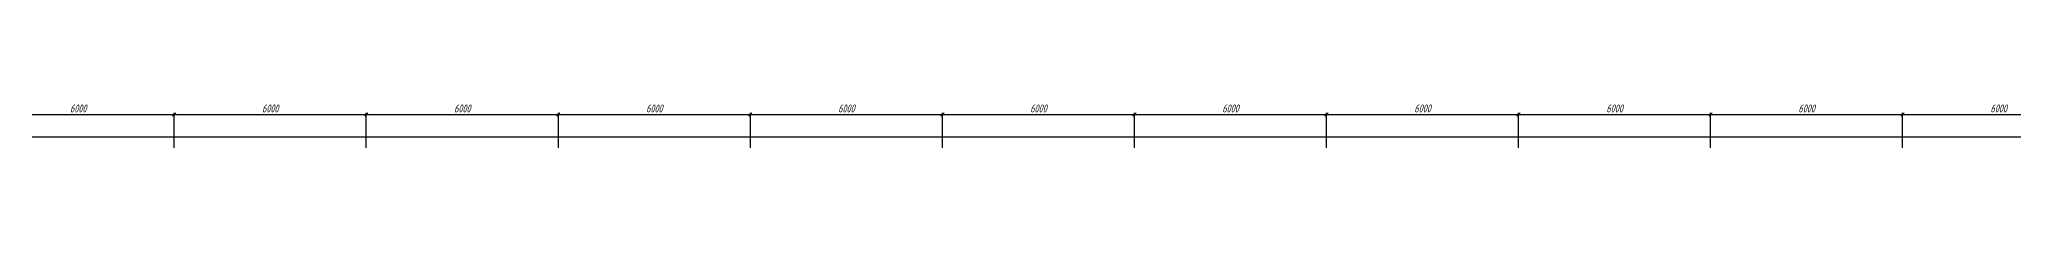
# Model space of a CAD drawing. Header units: millimetres. Extents: x -138350 to 909539, y -253833 to 111767.
# Drawn here: x -76675 to -15001, y -79781 to -78229 of the extents above; entities that cross this region are included whole.
import ezdxf

# ---------------------------------------------------------------- set-up
doc = ezdxf.new("R2010")
doc.units = ezdxf.units.MM
doc.layers.add('_Оси', color=90, linetype='Continuous', lineweight=13)
doc.layers.add('выноска', color=7, linetype='Continuous', lineweight=13)
doc.styles.add('СПДС_размеры', font='spdswin.shx', dxfattribs={"width": 0.8, "oblique": 15})
doc.dimstyles.new('СПДС', dxfattribs={"dimtxt": 2.5, "dimasz": 1, "dimexe": 0.5, "dimexo": 1.5, "dimtad": 1, "dimdec": 0, "dimtxsty": 'СПДС_размеры', "dimblk": 'OBLIQUE', "dimcen": 2.5, "dimdle": 0.5, "dimadec": 8, "dimazin": 0, "dimtfac": 1, "dimtdec": 0, "dimtix": 1, "dimtmove": 0, "dimatfit": 3, "dimfxl": 1, "dimarcsym": 0})

# ---------------------------------------------------------------- blocks, each defined once
blk = doc.blocks.new('_Oblique')
at = {"layer": 'выноска', "color": 0, "lineweight": -2}
blk.add_line((-0.5, -0.5), (0.5, 0.5), dxfattribs=at)
blk = doc.blocks.new('*D215')
at = {"layer": '_Оси', "color": 0, "lineweight": -2, "transparency": 16777216}
for p, q in [((-108515, -79281), (83585, -79281)), ((-108465, -79631), (-108465, -79231)), ((83535, -79631), (83535, -79231))]:
    blk.add_line(p, q, dxfattribs=at)
at = {"layer": 'Defpoints', "color": 0, "transparency": 16777216}
for p in [(83535, -79281), (-108465, -79781), (83535, -79781)]:
    blk.add_point(p, dxfattribs=at)
at = {"layer": '_Оси', "color": 0, "lineweight": -2, "transparency": 16777216, "xscale": 100, "yscale": 100, "zscale": 100, "rotation": 180}
blk.add_blockref('_Oblique', (-108465, -79281), dxfattribs=at)
at = {"layer": '_Оси', "color": 0, "lineweight": -2, "transparency": 16777216, "xscale": 100, "yscale": 100, "zscale": 100}
blk.add_blockref('_Oblique', (83535, -79281), dxfattribs=at)
at = {"layer": '_Оси', "color": 0, "lineweight": 25, "transparency": 16777216, "insert": (-12465, -79093.5), "char_height": 250, "attachment_point": 5, "style": 'СПДС_размеры'}
blk.add_mtext('192000', dxfattribs=at)
blk = doc.blocks.new('*D221')
at = {"layer": '_Оси', "color": 0, "lineweight": -2, "transparency": 16777216}
for p, q in [((-78515, -78581), (-72415, -78581)), ((-78465, -79631), (-78465, -78531)), ((-72465, -79631), (-72465, -78531))]:
    blk.add_line(p, q, dxfattribs=at)
at = {"layer": 'Defpoints', "color": 0, "transparency": 16777216}
for p in [(-72465, -78581), (-78465, -79781), (-72465, -79781)]:
    blk.add_point(p, dxfattribs=at)
at = {"layer": '_Оси', "color": 0, "lineweight": -2, "transparency": 16777216, "xscale": 100, "yscale": 100, "zscale": 100, "rotation": 180}
blk.add_blockref('_Oblique', (-78465, -78581), dxfattribs=at)
at = {"layer": '_Оси', "color": 0, "lineweight": -2, "transparency": 16777216, "xscale": 100, "yscale": 100, "zscale": 100}
blk.add_blockref('_Oblique', (-72465, -78581), dxfattribs=at)
at = {"layer": '_Оси', "color": 0, "lineweight": 25, "transparency": 16777216, "insert": (-75465, -78393.5), "char_height": 250, "attachment_point": 5, "style": 'СПДС_размеры'}
blk.add_mtext('6000', dxfattribs=at)
blk = doc.blocks.new('*D222')
at = {"layer": '_Оси', "color": 0, "lineweight": -2, "transparency": 16777216}
for p, q in [((-72515, -78581), (-66415, -78581)), ((-72465, -79631), (-72465, -78531)), ((-66465, -79631), (-66465, -78531))]:
    blk.add_line(p, q, dxfattribs=at)
at = {"layer": 'Defpoints', "color": 0, "transparency": 16777216}
for p in [(-66465, -78581), (-72465, -79781), (-66465, -79781)]:
    blk.add_point(p, dxfattribs=at)
at = {"layer": '_Оси', "color": 0, "lineweight": -2, "transparency": 16777216, "xscale": 100, "yscale": 100, "zscale": 100, "rotation": 180}
blk.add_blockref('_Oblique', (-72465, -78581), dxfattribs=at)
at = {"layer": '_Оси', "color": 0, "lineweight": -2, "transparency": 16777216, "xscale": 100, "yscale": 100, "zscale": 100}
blk.add_blockref('_Oblique', (-66465, -78581), dxfattribs=at)
at = {"layer": '_Оси', "color": 0, "lineweight": 25, "transparency": 16777216, "insert": (-69465, -78393.5), "char_height": 250, "attachment_point": 5, "style": 'СПДС_размеры'}
blk.add_mtext('6000', dxfattribs=at)
blk = doc.blocks.new('*D223')
at = {"layer": '_Оси', "color": 0, "lineweight": -2, "transparency": 16777216}
for p, q in [((-66515, -78581), (-60415, -78581)), ((-66465, -79631), (-66465, -78531)), ((-60465, -79631), (-60465, -78531))]:
    blk.add_line(p, q, dxfattribs=at)
at = {"layer": 'Defpoints', "color": 0, "transparency": 16777216}
for p in [(-60465, -78581), (-66465, -79781), (-60465, -79781)]:
    blk.add_point(p, dxfattribs=at)
at = {"layer": '_Оси', "color": 0, "lineweight": -2, "transparency": 16777216, "xscale": 100, "yscale": 100, "zscale": 100, "rotation": 180}
blk.add_blockref('_Oblique', (-66465, -78581), dxfattribs=at)
at = {"layer": '_Оси', "color": 0, "lineweight": -2, "transparency": 16777216, "xscale": 100, "yscale": 100, "zscale": 100}
blk.add_blockref('_Oblique', (-60465, -78581), dxfattribs=at)
at = {"layer": '_Оси', "color": 0, "lineweight": 25, "transparency": 16777216, "insert": (-63465, -78393.5), "char_height": 250, "attachment_point": 5, "style": 'СПДС_размеры'}
blk.add_mtext('6000', dxfattribs=at)
blk = doc.blocks.new('*D224')
at = {"layer": '_Оси', "color": 0, "lineweight": -2, "transparency": 16777216}
for p, q in [((-60515, -78581), (-54415, -78581)), ((-60465, -79631), (-60465, -78531)), ((-54465, -79631), (-54465, -78531))]:
    blk.add_line(p, q, dxfattribs=at)
at = {"layer": 'Defpoints', "color": 0, "transparency": 16777216}
for p in [(-54465, -78581), (-60465, -79781), (-54465, -79781)]:
    blk.add_point(p, dxfattribs=at)
at = {"layer": '_Оси', "color": 0, "lineweight": -2, "transparency": 16777216, "xscale": 100, "yscale": 100, "zscale": 100, "rotation": 180}
blk.add_blockref('_Oblique', (-60465, -78581), dxfattribs=at)
at = {"layer": '_Оси', "color": 0, "lineweight": -2, "transparency": 16777216, "xscale": 100, "yscale": 100, "zscale": 100}
blk.add_blockref('_Oblique', (-54465, -78581), dxfattribs=at)
at = {"layer": '_Оси', "color": 0, "lineweight": 25, "transparency": 16777216, "insert": (-57465, -78393.5), "char_height": 250, "attachment_point": 5, "style": 'СПДС_размеры'}
blk.add_mtext('6000', dxfattribs=at)
blk = doc.blocks.new('*D225')
at = {"layer": '_Оси', "color": 0, "lineweight": -2, "transparency": 16777216}
for p, q in [((-54515, -78581), (-48415, -78581)), ((-54465, -79631), (-54465, -78531)), ((-48465, -79631), (-48465, -78531))]:
    blk.add_line(p, q, dxfattribs=at)
at = {"layer": 'Defpoints', "color": 0, "transparency": 16777216}
for p in [(-48465, -78581), (-54465, -79781), (-48465, -79781)]:
    blk.add_point(p, dxfattribs=at)
at = {"layer": '_Оси', "color": 0, "lineweight": -2, "transparency": 16777216, "xscale": 100, "yscale": 100, "zscale": 100, "rotation": 180}
blk.add_blockref('_Oblique', (-54465, -78581), dxfattribs=at)
at = {"layer": '_Оси', "color": 0, "lineweight": -2, "transparency": 16777216, "xscale": 100, "yscale": 100, "zscale": 100}
blk.add_blockref('_Oblique', (-48465, -78581), dxfattribs=at)
at = {"layer": '_Оси', "color": 0, "lineweight": 25, "transparency": 16777216, "insert": (-51465, -78393.5), "char_height": 250, "attachment_point": 5, "style": 'СПДС_размеры'}
blk.add_mtext('6000', dxfattribs=at)
blk = doc.blocks.new('*D226')
at = {"layer": '_Оси', "color": 0, "lineweight": -2, "transparency": 16777216}
for p, q in [((-48515, -78581), (-42415, -78581)), ((-48465, -79631), (-48465, -78531)), ((-42465, -79631), (-42465, -78531))]:
    blk.add_line(p, q, dxfattribs=at)
at = {"layer": 'Defpoints', "color": 0, "transparency": 16777216}
for p in [(-42465, -78581), (-48465, -79781), (-42465, -79781)]:
    blk.add_point(p, dxfattribs=at)
at = {"layer": '_Оси', "color": 0, "lineweight": -2, "transparency": 16777216, "xscale": 100, "yscale": 100, "zscale": 100, "rotation": 180}
blk.add_blockref('_Oblique', (-48465, -78581), dxfattribs=at)
at = {"layer": '_Оси', "color": 0, "lineweight": -2, "transparency": 16777216, "xscale": 100, "yscale": 100, "zscale": 100}
blk.add_blockref('_Oblique', (-42465, -78581), dxfattribs=at)
at = {"layer": '_Оси', "color": 0, "lineweight": 25, "transparency": 16777216, "insert": (-45465, -78393.5), "char_height": 250, "attachment_point": 5, "style": 'СПДС_размеры'}
blk.add_mtext('6000', dxfattribs=at)
blk = doc.blocks.new('*D227')
at = {"layer": '_Оси', "color": 0, "lineweight": -2, "transparency": 16777216}
for p, q in [((-42515, -78581), (-36415, -78581)), ((-42465, -79631), (-42465, -78531)), ((-36465, -79631), (-36465, -78531))]:
    blk.add_line(p, q, dxfattribs=at)
at = {"layer": 'Defpoints', "color": 0, "transparency": 16777216}
for p in [(-36465, -78581), (-42465, -79781), (-36465, -79781)]:
    blk.add_point(p, dxfattribs=at)
at = {"layer": '_Оси', "color": 0, "lineweight": -2, "transparency": 16777216, "xscale": 100, "yscale": 100, "zscale": 100, "rotation": 180}
blk.add_blockref('_Oblique', (-42465, -78581), dxfattribs=at)
at = {"layer": '_Оси', "color": 0, "lineweight": -2, "transparency": 16777216, "xscale": 100, "yscale": 100, "zscale": 100}
blk.add_blockref('_Oblique', (-36465, -78581), dxfattribs=at)
at = {"layer": '_Оси', "color": 0, "lineweight": 25, "transparency": 16777216, "insert": (-39465, -78393.5), "char_height": 250, "attachment_point": 5, "style": 'СПДС_размеры'}
blk.add_mtext('6000', dxfattribs=at)
blk = doc.blocks.new('*D228')
at = {"layer": '_Оси', "color": 0, "lineweight": -2, "transparency": 16777216}
for p, q in [((-36515, -78581), (-30415, -78581)), ((-36465, -79631), (-36465, -78531)), ((-30465, -79631), (-30465, -78531))]:
    blk.add_line(p, q, dxfattribs=at)
at = {"layer": 'Defpoints', "color": 0, "transparency": 16777216}
for p in [(-30465, -78581), (-36465, -79781), (-30465, -79781)]:
    blk.add_point(p, dxfattribs=at)
at = {"layer": '_Оси', "color": 0, "lineweight": -2, "transparency": 16777216, "xscale": 100, "yscale": 100, "zscale": 100, "rotation": 180}
blk.add_blockref('_Oblique', (-36465, -78581), dxfattribs=at)
at = {"layer": '_Оси', "color": 0, "lineweight": -2, "transparency": 16777216, "xscale": 100, "yscale": 100, "zscale": 100}
blk.add_blockref('_Oblique', (-30465, -78581), dxfattribs=at)
at = {"layer": '_Оси', "color": 0, "lineweight": 25, "transparency": 16777216, "insert": (-33465, -78393.5), "char_height": 250, "attachment_point": 5, "style": 'СПДС_размеры'}
blk.add_mtext('6000', dxfattribs=at)
blk = doc.blocks.new('*D229')
at = {"layer": '_Оси', "color": 0, "lineweight": -2, "transparency": 16777216}
for p, q in [((-30515, -78581), (-24415, -78581)), ((-30465, -79631), (-30465, -78531)), ((-24465, -79631), (-24465, -78531))]:
    blk.add_line(p, q, dxfattribs=at)
at = {"layer": 'Defpoints', "color": 0, "transparency": 16777216}
for p in [(-24465, -78581), (-30465, -79781), (-24465, -79781)]:
    blk.add_point(p, dxfattribs=at)
at = {"layer": '_Оси', "color": 0, "lineweight": -2, "transparency": 16777216, "xscale": 100, "yscale": 100, "zscale": 100, "rotation": 180}
blk.add_blockref('_Oblique', (-30465, -78581), dxfattribs=at)
at = {"layer": '_Оси', "color": 0, "lineweight": -2, "transparency": 16777216, "xscale": 100, "yscale": 100, "zscale": 100}
blk.add_blockref('_Oblique', (-24465, -78581), dxfattribs=at)
at = {"layer": '_Оси', "color": 0, "lineweight": 25, "transparency": 16777216, "insert": (-27465, -78393.5), "char_height": 250, "attachment_point": 5, "style": 'СПДС_размеры'}
blk.add_mtext('6000', dxfattribs=at)
blk = doc.blocks.new('*D230')
at = {"layer": '_Оси', "color": 0, "lineweight": -2, "transparency": 16777216}
for p, q in [((-24515, -78581), (-18415, -78581)), ((-24465, -79631), (-24465, -78531)), ((-18465, -79631), (-18465, -78531))]:
    blk.add_line(p, q, dxfattribs=at)
at = {"layer": 'Defpoints', "color": 0, "transparency": 16777216}
for p in [(-18465, -78581), (-24465, -79781), (-18465, -79781)]:
    blk.add_point(p, dxfattribs=at)
at = {"layer": '_Оси', "color": 0, "lineweight": -2, "transparency": 16777216, "xscale": 100, "yscale": 100, "zscale": 100, "rotation": 180}
blk.add_blockref('_Oblique', (-24465, -78581), dxfattribs=at)
at = {"layer": '_Оси', "color": 0, "lineweight": -2, "transparency": 16777216, "xscale": 100, "yscale": 100, "zscale": 100}
blk.add_blockref('_Oblique', (-18465, -78581), dxfattribs=at)
at = {"layer": '_Оси', "color": 0, "lineweight": 25, "transparency": 16777216, "insert": (-21465, -78393.5), "char_height": 250, "attachment_point": 5, "style": 'СПДС_размеры'}
blk.add_mtext('6000', dxfattribs=at)
blk = doc.blocks.new('*D231')
at = {"layer": '_Оси', "color": 0, "lineweight": -2, "transparency": 16777216}
for p, q in [((-18515, -78581), (-12415, -78581)), ((-18465, -79631), (-18465, -78531)), ((-12465, -79631), (-12465, -78531))]:
    blk.add_line(p, q, dxfattribs=at)
at = {"layer": 'Defpoints', "color": 0, "transparency": 16777216}
for p in [(-12465, -78581), (-18465, -79781), (-12465, -79781)]:
    blk.add_point(p, dxfattribs=at)
at = {"layer": '_Оси', "color": 0, "lineweight": -2, "transparency": 16777216, "xscale": 100, "yscale": 100, "zscale": 100, "rotation": 180}
blk.add_blockref('_Oblique', (-18465, -78581), dxfattribs=at)
at = {"layer": '_Оси', "color": 0, "lineweight": -2, "transparency": 16777216, "xscale": 100, "yscale": 100, "zscale": 100}
blk.add_blockref('_Oblique', (-12465, -78581), dxfattribs=at)
at = {"layer": '_Оси', "color": 0, "lineweight": 25, "transparency": 16777216, "insert": (-15465, -78393.5), "char_height": 250, "attachment_point": 5, "style": 'СПДС_размеры'}
blk.add_mtext('6000', dxfattribs=at)

msp = doc.modelspace()

# ---------------------------------------------------------------- dimensions: what is measured, and where the dimension line sits
at = {"layer": '_Оси', "lineweight": 25}
for base, p1, p2, picture, middle in [((-72465, -78581), (-78465, -79781), (-72465, -79781), '*D221', (-75465, -78393.5)), ((-66465, -78581), (-72465, -79781), (-66465, -79781), '*D222', (-69465, -78393.5)), ((-60465, -78581), (-66465, -79781), (-60465, -79781), '*D223', (-63465, -78393.5)), ((-54465, -78581), (-60465, -79781), (-54465, -79781), '*D224', (-57465, -78393.5)), ((-48465, -78581), (-54465, -79781), (-48465, -79781), '*D225', (-51465, -78393.5)), ((-42465, -78581), (-48465, -79781), (-42465, -79781), '*D226', (-45465, -78393.5)), ((-36465, -78581), (-42465, -79781), (-36465, -79781), '*D227', (-39465, -78393.5)), ((-30465, -78581), (-36465, -79781), (-30465, -79781), '*D228', (-33465, -78393.5)), ((-24465, -78581), (-30465, -79781), (-24465, -79781), '*D229', (-27465, -78393.5)), ((-18465, -78581), (-24465, -79781), (-18465, -79781), '*D230', (-21465, -78393.5)), ((-12465, -78581), (-18465, -79781), (-12465, -79781), '*D231', (-15465, -78393.5)), ((83535, -79281), (-108465, -79781), (83535, -79781), '*D215', (-12465, -79093.5))]:
    dim = msp.add_linear_dim(base=base, p1=p1, p2=p2, dimstyle='СПДС', override={"dimscale": 100}, dxfattribs=at)
    dim.commit()
    dim.dimension.update_dxf_attribs({"geometry": picture, "text_midpoint": middle})

doc.saveas('drawing.dxf')
